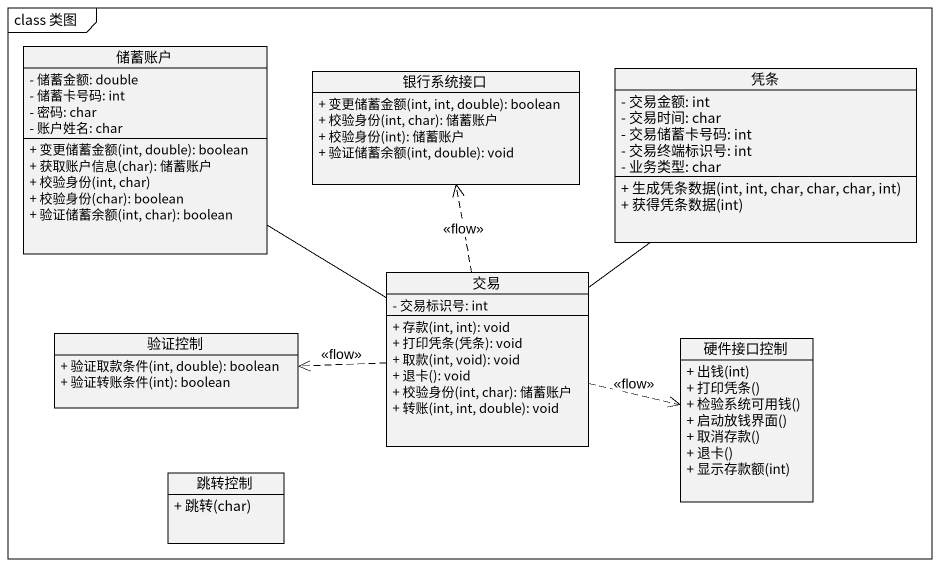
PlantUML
@startuml
mainframe class 类图
hide circle
hide empty members
skinparam classAttributeIconSize 0
class 储蓄账户 {
  - 储蓄金额: double
  - 储蓄卡号码: int
  - 密码: char
  - 账户姓名: char
  + 变更储蓄金额(int, double): boolean
  + 获取账户信息(char): 储蓄账户
  + 校验身份(int, char)
  + 校验身份(char): boolean
  + 验证储蓄余额(int, char): boolean
}
class 银行系统接口 {
  + 变更储蓄金额(int, int, double): boolean
  + 校验身份(int, char): 储蓄账户
  + 校验身份(int): 储蓄账户
  + 验证储蓄余额(int, double): void
}
class 凭条 {
  - 交易金额: int
  - 交易时间: char
  - 交易储蓄卡号码: int
  - 交易终端标识号: int
  - 业务类型: char
  + 生成凭条数据(int, int, char, char, char, int)
  + 获得凭条数据(int)
}
class 交易 {
  - 交易标识号: int
  + 存款(int, int): void
  + 打印凭条(凭条): void
  + 取款(int, void): void
  + 退卡(): void
  + 校验身份(int, char): 储蓄账户
  + 转账(int, int, double): void
}
class 验证控制 {
  + 验证取款条件(int, double): boolean
  + 验证转账条件(int): boolean
}
class 硬件接口控制 {
  + 出钱(int)
  + 打印凭条()
  + 检验系统可用钱()
  + 启动放钱界面()
  + 取消存款()
  + 退卡()
  + 显示存款额(int)
}
class 跳转控制 {
  + 跳转(char)
}
交易 -up- 储蓄账户
交易 .up.> 银行系统接口 : <<flow>>
交易 -up- 凭条
交易 .left.> 验证控制 : <<flow>>
交易 .right.> 硬件接口控制 : <<flow>>
@enduml
